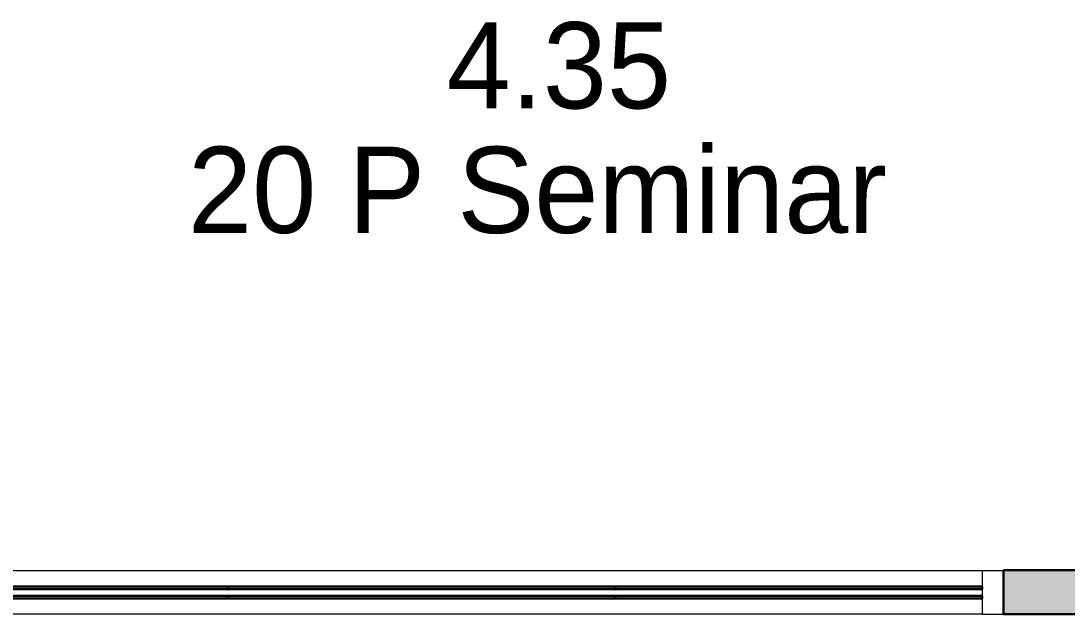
# Model space of a CAD drawing. Header units: millimetres. Extents: x 79795 to 317870, y -36033 to 97293.
# Drawn here: x 192872 to 195298, y 28407 to 29784 of the extents above; entities that cross this region are included whole.
import ezdxf

# ---------------------------------------------------------------- set-up
doc = ezdxf.new("R2010")
doc.units = ezdxf.units.MM
doc.header["$MEASUREMENT"] = 0
for name, color, linetype, lineweight in [('A-AREA-IDEN', 7, 'CONTINUOUS', 9), ('CSM-STL-XX-ZZ-M3-A-XXXX-00001_detached _19_04_21__rvt-1-Level 4$0$A-GLAZ-CURT', 7, 'CONTINUOUS', 9), ('CSM-STL-XX-ZZ-M3-A-XXXX-00001_detached _19_04_21__rvt-1-Level 4$0$A-GLAZ-CWMG', 7, 'CONTINUOUS', 9), ('CSM-STL-XX-ZZ-M3-A-XXXX-00001_detached _19_04_21__rvt-1-Level 4$0$A-WALL-PATT', 7, 'CONTINUOUS', 9), ('CSM-STL-XX-ZZ-M3-A-XXXX-00001_detached _19_04_21__rvt-1-Level 4$0$I-WALL', 7, 'CONTINUOUS', 9)]:
    doc.layers.add(name, color=color, linetype=linetype, lineweight=lineweight)
doc.styles.add('Century Gothic', font='GOTHIC.TTF', dxfattribs={"height": 200})

msp = doc.modelspace()

# ---------------------------------------------------------------- hatches: boundary and pattern name
at = {"layer": 'CSM-STL-XX-ZZ-M3-A-XXXX-00001_detached _19_04_21__rvt-1-Level 4$0$A-GLAZ-CURT'}
h = msp.add_hatch(color=256, dxfattribs=at)
h.paths.add_polyline_path([(193350.8, 28443.3), (193350.8, 28449.3), (192500.8, 28449.3), (192500.8, 28443.3), (192725.9, 28443.3)], flags=0)
h.paths.add_polyline_path([(193350.8, 28465.3), (193350.8, 28471.3), (192500.8, 28471.3), (192500.8, 28465.3), (192725.9, 28465.3)], flags=0)
h = msp.add_hatch(color=256, dxfattribs=at)
h.paths.add_polyline_path([(194250.8, 28443.3), (194250.8, 28449.3), (193350.8, 28449.3), (193350.8, 28443.3), (193867.8, 28443.3)], flags=0)
h.paths.add_polyline_path([(194250.8, 28465.3), (194250.8, 28471.3), (193350.8, 28471.3), (193350.8, 28465.3), (193867.8, 28465.3)], flags=0)
h = msp.add_hatch(color=256, dxfattribs=at)
h.paths.add_polyline_path([(195100.8, 28443.3), (195100.8, 28449.3), (194250.8, 28449.3), (194250.8, 28443.3), (194475.9, 28443.3)], flags=0)
h.paths.add_polyline_path([(195100.8, 28465.3), (195100.8, 28471.3), (194250.8, 28471.3), (194250.8, 28465.3), (194475.9, 28465.3)], flags=0)
at = {"layer": 'CSM-STL-XX-ZZ-M3-A-XXXX-00001_detached _19_04_21__rvt-1-Level 4$0$A-WALL-PATT'}
h = msp.add_hatch(color=256, dxfattribs=at)
h.paths.add_polyline_path([(201848.8, 28407.3), (201848.8, 28509.3), (201764.8, 28509.3), (201764.8, 28407.3), (201846.8, 28407.3)], flags=0)
h.paths.add_polyline_path([(198250.8, 28407.3), (198450.8, 28407.3), (198450.8, 28509.3), (198250.8, 28509.3)], flags=0)
h.paths.add_polyline_path([(195450.8, 28407.3), (195450.8, 28509.3), (195150.8, 28509.3), (195150.8, 28407.3)], flags=0)
h.paths.add_polyline_path([(192150.8, 28407.3), (192450.8, 28407.3), (192450.8, 28509.3), (192150.8, 28509.3)], flags=0)
h.paths.add_polyline_path([(189450.8, 28407.3), (189450.8, 28509.3), (189150.8, 28509.3), (189150.8, 28407.3)], flags=0)
h.paths.add_polyline_path([(185802.8, 28407.3), (185884.8, 28407.3), (185884.8, 28509.3), (185800.8, 28509.3), (185800.8, 28407.3)], flags=0)

# ---------------------------------------------------------------- linework, layer by layer
at = {"layer": 'CSM-STL-XX-ZZ-M3-A-XXXX-00001_detached _19_04_21__rvt-1-Level 4$0$A-GLAZ-CURT', "lineweight": 30}
for p, q in [((193350.8, 28471.3), (192500.8, 28471.3)), ((192500.8, 28465.3), (193350.8, 28465.3)), ((194250.8, 28471.3), (193350.8, 28471.3)), ((193350.8, 28471.3), (193350.8, 28465.3)), ((193350.8, 28465.3), (193350.8, 28471.3)), ((193350.8, 28465.3), (194250.8, 28465.3)), ((194250.8, 28465.3), (194250.8, 28471.3)), ((195100.8, 28471.3), (194250.8, 28471.3)), ((194250.8, 28471.3), (194250.8, 28465.3)), ((194250.8, 28465.3), (195100.8, 28465.3)), ((195100.8, 28465.3), (195100.8, 28471.3)), ((193350.8, 28449.3), (192500.8, 28449.3)), ((192500.8, 28443.3), (193350.8, 28443.3)), ((194250.8, 28449.3), (193350.8, 28449.3)), ((193350.8, 28449.3), (193350.8, 28443.3)), ((193350.8, 28443.3), (193350.8, 28449.3)), ((193350.8, 28443.3), (194250.8, 28443.3)), ((194250.8, 28443.3), (194250.8, 28449.3)), ((195100.8, 28449.3), (194250.8, 28449.3)), ((194250.8, 28449.3), (194250.8, 28443.3)), ((194250.8, 28443.3), (195100.8, 28443.3)), ((195100.8, 28443.3), (195100.8, 28449.3))]:
    msp.add_line(p, q, dxfattribs=at)
at = {"layer": 'CSM-STL-XX-ZZ-M3-A-XXXX-00001_detached _19_04_21__rvt-1-Level 4$0$A-GLAZ-CWMG'}
for p, q in [((193350.8, 28507.3), (192500.8, 28507.3)), ((194250.8, 28507.3), (193350.8, 28507.3)), ((195100.8, 28507.3), (194250.8, 28507.3)), ((193350.8, 28407.3), (192500.8, 28407.3)), ((194250.8, 28407.3), (193350.8, 28407.3)), ((195100.8, 28407.3), (194250.8, 28407.3))]:
    msp.add_line(p, q, dxfattribs=at)
at = {"layer": 'CSM-STL-XX-ZZ-M3-A-XXXX-00001_detached _19_04_21__rvt-1-Level 4$0$A-GLAZ-CWMG', "lineweight": 20, "extrusion": (0, 0, -1)}
for p, q in [((195150.8, 28507.3), (195100.8, 28507.3)), ((195100.8, 28507.3), (195100.8, 28407.3)), ((195150.8, 28407.3), (195150.8, 28507.3)), ((195100.8, 28407.3), (195150.8, 28407.3))]:
    msp.add_line(p, q, dxfattribs=at)
at = {"layer": 'CSM-STL-XX-ZZ-M3-A-XXXX-00001_detached _19_04_21__rvt-1-Level 4$0$I-WALL', "lineweight": 30}
for p, q in [((195450.8, 28509.3), (195150.8, 28509.3)), ((195150.8, 28509.3), (195150.8, 28407.3)), ((195150.8, 28407.3), (195450.8, 28407.3))]:
    msp.add_line(p, q, dxfattribs=at)

# ---------------------------------------------------------------- texts
at = {"layer": 'A-AREA-IDEN', "style": 'Century Gothic'}
for s, p in [('4.35', (193859.3, 29580.6)), ('20 P Seminar', (193259.6, 29291.6))]:
    msp.add_text(s, height=200, dxfattribs=at).set_placement(p)

doc.saveas('drawing.dxf')
